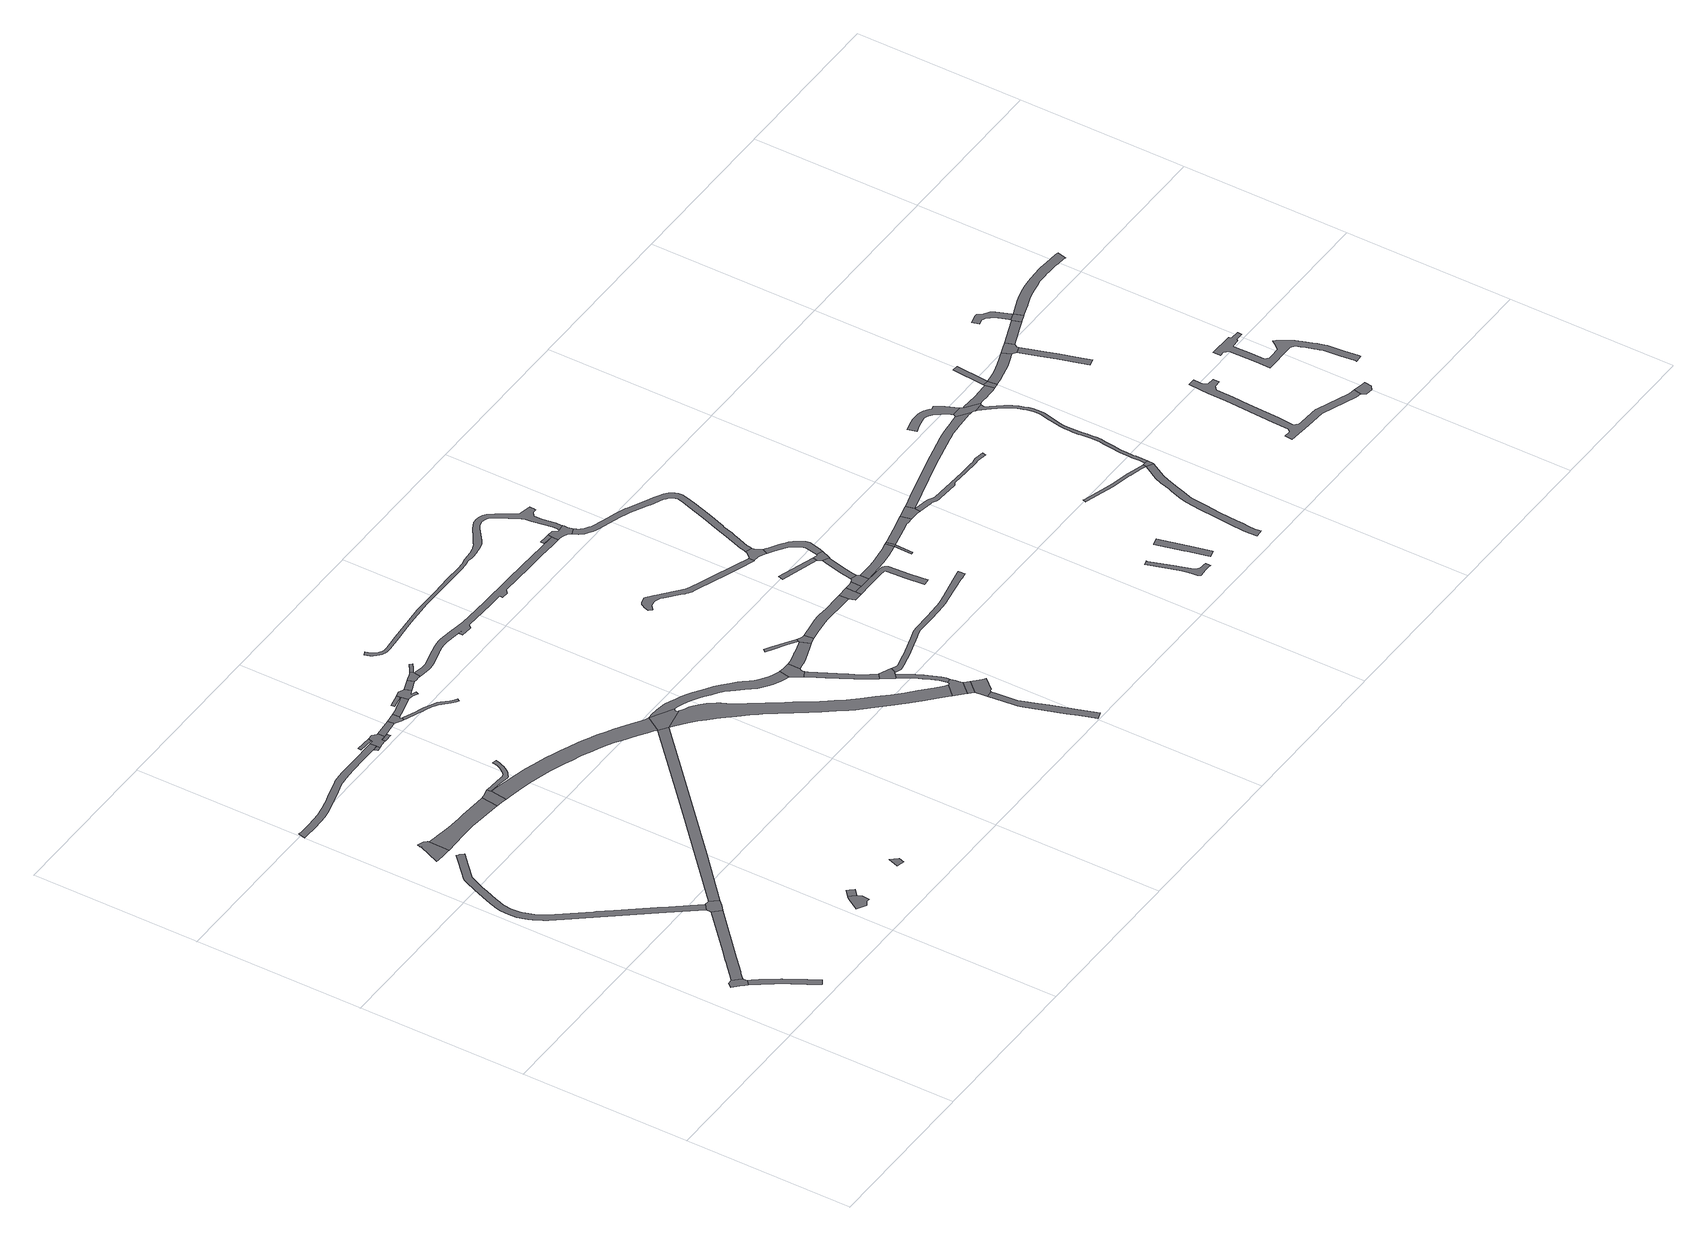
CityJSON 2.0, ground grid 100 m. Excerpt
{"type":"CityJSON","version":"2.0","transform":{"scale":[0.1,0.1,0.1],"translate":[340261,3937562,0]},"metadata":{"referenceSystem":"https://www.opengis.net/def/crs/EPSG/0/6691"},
"CityObjects":{
"road1":{"type":"Road","geometry":[{"type":"MultiSurface","lod":"1","boundaries":[[[0,1,2,3,4,5,6,7,8]]]}]},
"road2":{"type":"Road","attributes":{"RoadStructureAttribute.sectionType":"1"},"geometry":[{"type":"MultiSurface","lod":"1","boundaries":[[[9,10,11,12,13,14,15,16,17,18,19,20,21,22,23,24,25,26,27,28,29,30,31,4,3]]]}]},
"road3":{"type":"Road","attributes":{"RoadStructureAttribute.sectionType":"1"},"geometry":[{"type":"MultiSurface","lod":"1","boundaries":[[[32,33,34,35,36,37,38,39,7,6,40,41,42,43,44,45,46]]]}]},
"road4":{"type":"Road","attributes":{"RoadStructureAttribute.sectionType":"1"},"geometry":[{"type":"MultiSurface","lod":"1","boundaries":[[[47,48,49,50,51,52,53,54,55,56,57,58,59,60,61,62,63,64,65,66,67,68,69,70,71,72,73,74,75,76,77,78,79,80,81,82,83,84,85,86,87,88,89,90,91,92,93,94,95,96,97,98,99,100,101,102,103]]]}]},
"road5":{"type":"Road","geometry":[{"type":"MultiSurface","lod":"1","boundaries":[[[103,102,32,46,104,105,106]]]}]},
"road6":{"type":"Road","geometry":[{"type":"MultiSurface","lod":"1","boundaries":[[[107,108,109,110,111,112,113,114,115,116,117,118,119,120,121,122]]]}]},
"road7":{"type":"Road","geometry":[{"type":"MultiSurface","lod":"1","boundaries":[[[123,124,125,126,127,128,129,130]]]}]},
"road8":{"type":"Road","attributes":{"function":"2","RoadStructureAttribute.sectionType":"1"},"geometry":[{"type":"MultiSurface","lod":"1","boundaries":[[[114,131,132,133,134,135,136,137,138,139,140,141,142,143,144,145,146,147,148,115]]]}]},
"road9":{"type":"Road","geometry":[{"type":"MultiSurface","lod":"1","boundaries":[[[129,149,150,151,130]]]}]},
"road10":{"type":"Road","attributes":{"RoadStructureAttribute.sectionType":"1"},"geometry":[{"type":"MultiSurface","lod":"1","boundaries":[[[152,153,154,155,156,157,158,159,160,161,162,163,164,165,166,167,168,169,170,171,172,173,174,175,176,177,178,179,180,181,182,183,184,185,186,187,188,189,190,191,192,193,194]]]}]},
"road11":{"type":"Road","geometry":[{"type":"MultiSurface","lod":"1","boundaries":[[[195,196,197,198,199,200,201,202,139,138]]]}]},
"road12":{"type":"Road","geometry":[{"type":"MultiSurface","lod":"1","boundaries":[[[203,204,205,206]]]}]},
"road13":{"type":"Road","attributes":{"function":"2","RoadStructureAttribute.sectionType":"1"},"geometry":[{"type":"MultiSurface","lod":"1","boundaries":[[[207,208,209,210,106,105,211,212,213,214]]]}]},
"road14":{"type":"Road","geometry":[{"type":"MultiSurface","lod":"1","boundaries":[[[198,215,216,217,218,219,220,221,222,223,224,225,226,227,228,229,230,231,232,233,234,235,236,237,238,199]]]}]},
"road15":{"type":"Road","geometry":[{"type":"MultiSurface","lod":"1","boundaries":[[[239,240,241,242]]]}]},
"road16":{"type":"Road","geometry":[{"type":"MultiSurface","lod":"1","boundaries":[[[243,244,245,246]]]}]},
"road17":{"type":"Road","geometry":[{"type":"MultiSurface","lod":"1","boundaries":[[[193,247,239,242,248,249,250,251,252,253,254,255,256,257,258,243,246,259,260,261,194]]]}]},
"road18":{"type":"Road","geometry":[{"type":"MultiSurface","lod":"1","boundaries":[[[250,262,263,251]]]}]},
"road19":{"type":"Road","attributes":{"RoadStructureAttribute.sectionType":"1"},"geometry":[{"type":"MultiSurface","lod":"1","boundaries":[[[264,265,255,254]]]}]},
"road20":{"type":"Road","attributes":{"function":"2","RoadStructureAttribute.sectionType":"1"},"geometry":[{"type":"MultiSurface","lod":"1","boundaries":[[[266,267,268,269,270,271,272,273,274,275,276,277,278,279,280,281,282,283,284,285,286,287,288,289,197,196,290,291,292,293,294,295,296,297,298,299,300,301,302,303,304,305,306,307,308,309,310,207]]]}]},
"road21":{"type":"Road","geometry":[{"type":"MultiSurface","lod":"1","boundaries":[[[311,312,265,264,313,314,315,316,317,318,319,320,321]]]}]},
"road22":{"type":"Road","attributes":{"RoadStructureAttribute.sectionType":"1"},"geometry":[{"type":"MultiSurface","lod":"1","boundaries":[[[322,323,324,325,311,321,326,327,328,329,330,331]]]}]},
"road23":{"type":"Road","attributes":{"RoadStructureAttribute.sectionType":"1"},"geometry":[{"type":"MultiSurface","lod":"1","boundaries":[[[316,332,333,334,335,336,337,338,339,340,341,342,343,344,345,346,347,348,349,350,351,352,353,354,317]]]}]},
"road24":{"type":"Road","geometry":[{"type":"MultiSurface","lod":"1","boundaries":[[[355,356,357,358]]]}]},
"road25":{"type":"Road","geometry":[{"type":"MultiSurface","lod":"1","boundaries":[[[330,359,360,361,362,363,364,365,366,367,368,369,370,371,372,358,357,373,374,331]]]}]},
"road26":{"type":"Road","attributes":{"RoadStructureAttribute.sectionType":"1"},"geometry":[{"type":"MultiSurface","lod":"1","boundaries":[[[375,376,377,378,369,368]]]}]},
"road27":{"type":"Road","geometry":[{"type":"MultiSurface","lod":"1","boundaries":[[[379,380,381,382,383,384,378,377,385,386,387,388]]]}]},
"road28":{"type":"Road","geometry":[{"type":"MultiSurface","lod":"1","boundaries":[[[389,390,391,392,393,266,207,214,394]]]}]},
"road29":{"type":"Road","geometry":[{"type":"MultiSurface","lod":"1","boundaries":[[[380,395,396,397,398,399,400,401,381]]]}]},
"road30":{"type":"Road","attributes":{"RoadStructureAttribute.sectionType":"1"},"geometry":[{"type":"MultiSurface","lod":"1","boundaries":[[[402,403,404,405,406,407,408,409,410,411,412,413,414,415,416,417,418,419,420,421,422,423,424,425,426,427,428,429,430,431,432,433,434,435,436,437,438,439,440,441,442,443,444,445,446,447,448,449,450,451,452,453,266,393]]]}]},
"road31":{"type":"Road","attributes":{"function":"2","RoadStructureAttribute.sectionType":"1"},"geometry":[{"type":"MultiSurface","lod":"1","boundaries":[[[454,455,456,457,458,459,460,461,462,463,464,465,466,467,468,469,470,471,472,473,474,475,476,477,478,479,480,481,482,483,484,485,486,487,488,489,490,491,492,493,494,495,496,497,498,499,500,501,502,503,504,505,506,507,508,509,510,511,512,394,214]]]}]},
"road32":{"type":"Road","geometry":[{"type":"MultiSurface","lod":"1","boundaries":[[[513,514,515,516,517,518,519,520,425,424,521,522,523]]]}]},
"road33":{"type":"Road","attributes":{"RoadStructureAttribute.sectionType":"1"},"geometry":[{"type":"MultiSurface","lod":"1","boundaries":[[[524,525,526,527,528,529,530,513,523,531,532,533,534,535,536,537,538]]]}]},
"road34":{"type":"Road","geometry":[{"type":"MultiSurface","lod":"1","boundaries":[[[539,540,541,542,543,544,545,546,547,548,549,550,551,552,553,554,555,556,557,558,559,560,561,562,563,564,565,388,387,566,567,568,569,570,571,572,573,574,575,576,577,578,579,580,581,582,583,584,585,586,587,588,589,590,591,592,593,594,595,596,597,598,599]]]}]},
"road35":{"type":"Road","attributes":{"RoadStructureAttribute.sectionType":"1"},"geometry":[{"type":"MultiSurface","lod":"1","boundaries":[[[600,601,602,603,604,605,606,607,608,609,610,611,612,613,614,615,616,617,618,619]]]}]},
"road36":{"type":"Road","geometry":[{"type":"MultiSurface","lod":"1","boundaries":[[[620,621,622,623,624,625,626,481,480,627,628]]]}]},
"road37":{"type":"Road","geometry":[{"type":"MultiSurface","lod":"1","boundaries":[[[629,630,631,632,633,634,635,636,524,538]]]}]},
"road38":{"type":"Road","attributes":{"function":"2","RoadStructureAttribute.sectionType":"1"},"geometry":[{"type":"MultiSurface","lod":"1","boundaries":[[[627,637,638,639,640,628]]]}]},
"road39":{"type":"Road","attributes":{"RoadStructureAttribute.sectionType":"1"},"geometry":[{"type":"MultiSurface","lod":"1","boundaries":[[[631,641,642,643,644,645,646,647,623,622,648,649,650,651,652,653,654,632]]]}]},
"road40":{"type":"Road","attributes":{"RoadStructureAttribute.sectionType":"1"},"geometry":[{"type":"MultiSurface","lod":"1","boundaries":[[[655,656,657,658,659,660,661,662,517,516,663,664,665,666,667]]]}]},
"road41":{"type":"Road","geometry":[{"type":"MultiSurface","lod":"1","boundaries":[[[668,669,639,638,670,609,608,671,672,673,674]]]}]},
"road42":{"type":"Road","geometry":[{"type":"MultiSurface","lod":"1","boundaries":[[[675,676,677,678,679,680,681,682,683]]]}]},
"road43":{"type":"Road","attributes":{"RoadStructureAttribute.sectionType":"1"},"geometry":[{"type":"MultiSurface","lod":"1","boundaries":[[[684,685,686,687,688,689,690,691,692,693,694,695,696,697,698,699,700,701,702,703,704,705,706,707,708,709,710,711,712,713,714,715,716,717,718,719,720,721,722,723,724,725,726,727,728,729,730,731,732,733,734,735,736,737,738,739,740,741,742,743,744,745,746,747,748,749,750,751,752,753,754,755,756,757,758,759,760,761,762,763,764,765,766,767,768,769,770,771,772,773,774,775,776,777,778,779,780,781,782,783,784,785,786,787,788,789,790,791,792,793,794,795,796,797,798,799]]]}]},
"road44":{"type":"Road","geometry":[{"type":"MultiSurface","lod":"1","boundaries":[[[682,800,655,667,801,802,803,804,683]]]}]},
"road45":{"type":"Road","attributes":{"RoadStructureAttribute.sectionType":"1"},"geometry":[{"type":"MultiSurface","lod":"1","boundaries":[[[805,806,807,808,809,810,811,812,802,801,813,814,815,816,817,818]]]}]},
"road46":{"type":"Road","attributes":{"RoadStructureAttribute.sectionType":"1"},"geometry":[{"type":"MultiSurface","lod":"1","boundaries":[[[819,820,821,822,823,824,825,826,827,828,829,830,831,832,833,834,835,836,837,838,839,840,841,842,843,844,845,846,847,848,849,850,851,852,853,854,855,856,857,858,859,860,861,862,863,864]]]}]},
"road47":{"type":"Road","attributes":{"RoadStructureAttribute.sectionType":"1"},"geometry":[{"type":"MultiSurface","lod":"1","boundaries":[[[635,865,866,867,868,869,870,871,872,873,874,875,876,877,878,879,880,881,882,883,884,885,886,887,888,889,890,891,892,893,894,895,896,897,898,899,636]]]}]},
"road48":{"type":"Road","geometry":[{"type":"MultiSurface","lod":"1","boundaries":[[[900,901,902,818,817,903,904,905,906]]]}]},
"road49":{"type":"Road","geometry":[{"type":"MultiSurface","lod":"1","boundaries":[[[907,908,909,910,911]]]}]},
"road50":{"type":"Road","attributes":{"RoadStructureAttribute.sectionType":"1"},"geometry":[{"type":"MultiSurface","lod":"1","boundaries":[[[912,902,901,913,914,915]]]}]},
"road51":{"type":"Road","geometry":[{"type":"MultiSurface","lod":"1","boundaries":[[[916,917,918,919,920,921,922,923,924,925,684,799,926,927,928,929,911,910,539,599]]]}]},
"road52":{"type":"Road","attributes":{"RoadStructureAttribute.sectionType":"1"},"geometry":[{"type":"MultiSurface","lod":"1","boundaries":[[[905,930,931,932,933,934,935,936,937,938,939,940,941,942,943,944,945,946,947,906]]]}]},
"road53":{"type":"Road","geometry":[{"type":"MultiSurface","lod":"1","boundaries":[[[914,948,949,950,951,952,953,915]]]}]},
"road54":{"type":"Road","attributes":{"RoadStructureAttribute.sectionType":"1"},"geometry":[{"type":"MultiSurface","lod":"1","boundaries":[[[954,955,956,957]]]}]},
"road55":{"type":"Road","geometry":[{"type":"MultiSurface","lod":"1","boundaries":[[[958,959,960,961,962,963,964,965,966,819,864,967,968,969]]]}]},
"road56":{"type":"Road","attributes":{"RoadStructureAttribute.sectionType":"1"},"geometry":[{"type":"MultiSurface","lod":"1","boundaries":[[[951,970,971,972,973,974,975,976,977,978,979,952]]]}]},
"road57":{"type":"Road","attributes":{"RoadStructureAttribute.sectionType":"1"},"geometry":[{"type":"MultiSurface","lod":"1","boundaries":[[[921,980,981,982,983,984,985,986,987,988,989,990,991,992,993,994,995,996,997,998,999,1000,1001,1002,1003,1004,1005,1006,1007,1008,963,962,1009,1010,1011,1012,1013,1014,1015,1016,1017,1018,1019,1020,1021,1022,1023,1024,1025,1026,1027,1028,1029,1030,1031,1032,1033,1034,1035,1036,1037,1038,1039,1040,1041,1042,1043,1044,922]]]}]},
"road58":{"type":"Road","geometry":[{"type":"MultiSurface","lod":"1","boundaries":[[[956,975,974,1045,1046,1047,1048,1049,1050,1051,957]]]}]},
"road59":{"type":"Road","attributes":{"RoadStructureAttribute.sectionType":"1"},"geometry":[{"type":"MultiSurface","lod":"1","boundaries":[[[1052,1053,1054,1055,1056,1057,1058,1059,1060,1061,1062,1063,1064,1065,1066,1048,1047,1067,1068,1069,1070,1071,1072,1073,1074,1075,1076,1077,1078,1079,1080,1081,958,969]]]}]},
"road60":{"type":"Road","attributes":{"RoadStructureAttribute.sectionType":"1"},"geometry":[{"type":"MultiSurface","lod":"1","boundaries":[[[1082,1083,1084,1085,1086,1087,1088,950,949,1089,1090,1091,1092,1093,1094]]]}]},
"road61":{"type":"Road","attributes":{"RoadStructureAttribute.sectionType":"1"},"geometry":[{"type":"MultiSurface","lod":"1","boundaries":[[[1095,1096,1097,1094]]]}]},
"road62":{"type":"Road","geometry":[{"type":"MultiSurface","lod":"1","boundaries":[[[1082,1094,1097,1098,1099]]]}]},
"road63":{"type":"Road","attributes":{"RoadStructureAttribute.sectionType":"1"},"geometry":[{"type":"MultiSurface","lod":"1","boundaries":[[[1098,1100,1101,1102,1103,1104,1105,1106,1107,1108,1099]]]}]},
"road64":{"type":"Road","attributes":{"RoadStructureAttribute.sectionType":"1"},"geometry":[{"type":"MultiSurface","lod":"1","boundaries":[[[1109,1110,1111,1112,1113,1114,1115,1116,1117,1118,1119,1120,1121,1122,1123,1124,1125,1126,1127,1128,1129,1130]]]}]},
"road65":{"type":"Road","geometry":[{"type":"MultiSurface","lod":"1","boundaries":[[[1131,1105,1104,1132,1133,1134,1135,1136,1137,1138,1139]]]}]},
"road66":{"type":"Road","attributes":{"RoadStructureAttribute.sectionType":"1"},"geometry":[{"type":"MultiSurface","lod":"1","boundaries":[[[1140,1141,1142,1143,1144,1145,1146,1147,1148]]]}]},
"road67":{"type":"Road","attributes":{"RoadStructureAttribute.sectionType":"1"},"geometry":[{"type":"MultiSurface","lod":"1","boundaries":[[[1149,1150,1151,1152,1153,1154,1155,1156,1157,1158,1159,1160,1161,1162,1163,1164,1165,1166,1167,1168,1169,1170,1171,1172,1173,1174,1135,1134]]]}]},
"road68":{"type":"Road","attributes":{"RoadStructureAttribute.sectionType":"1"},"geometry":[{"type":"MultiSurface","lod":"1","boundaries":[[[1175,1176,1177,1178,1179,1180,1181,1182,1139,1138,1183,1184,1185,1186,1187,1188,1189,1190,1191,1192,1193,1194,1195]]]}]},
"road69":{"type":"Road","attributes":{"RoadStructureAttribute.sectionType":"1"},"geometry":[{"type":"MultiSurface","lod":"1","boundaries":[[[1196,1197,1198,1199,1200,1201,1202,1203,1204,1205,1206,1207,1208,1209,1210,1211,1212,1213,1214,1215,1216,1217,1218,1219,1220,1221,1222,1223,1224,1225,1226]]]}]},
"road70":{"type":"Road","attributes":{"RoadStructureAttribute.sectionType":"1"},"geometry":[{"type":"MultiSurface","lod":"1","boundaries":[[[1227,1228,1229,1230,1231,1232,1233,1234,1235,1236,1237,1238,1239,1240,1241,1226]]]}]},
"road71":{"type":"Road","geometry":[{"type":"MultiSurface","lod":"1","boundaries":[[[1242,1243,1244,1245,1246,1247,1248,1227,1226,1225]]]}]},
"road72":{"type":"Road","attributes":{"RoadStructureAttribute.sectionType":"1"},"geometry":[{"type":"MultiSurface","lod":"1","boundaries":[[[1249,1250,1251,1252,1253,1254,1255,1256,1257,1258,1259,1260,1261,1262,1263,1264,1265,1266,1267,1268,1269,1270,1271,1272,1273,1274,1275,1276]]]}]},
"road73":{"type":"Road","attributes":{"RoadStructureAttribute.sectionType":"1"},"geometry":[{"type":"MultiSurface","lod":"1","boundaries":[[[1277,1278,1279,1280,1281,1282,1283,1284,1285,1286,1287,1288,1289,1290,1291,1292,1293,1294,1295,1296,1297,1298,1299,1300,1301,1302,1303,1304,1305,1306,1307,1308,1309,1310,1311,1312,1313,1314,1315,1316,1317,1318,1319,1320,1321,1322,1323,1324,1325,1326,1327,1328,1329,1330,1331,1332,1333,1334,1335,1336,1337,1338,1339,1340,1341,1342,1343,1344,1345,1346,1347,1348,1349,1350,1351,1246,1245]]]}]},
"road74":{"type":"Road","geometry":[{"type":"MultiSurface","lod":"1","boundaries":[[[1352,1316,1315,1353,1354,1355,1356,1276,1275,1357,1358,1175,1195]]]}]},
"road75":{"type":"Road","attributes":{"RoadStructureAttribute.sectionType":"1"},"geometry":[{"type":"MultiSurface","lod":"1","boundaries":[[[1354,1359,1360,1361,1362,1363,1364,1365,1366,1367,1368,1369,1370,1371,1372,1355]]]}]},
"road76":{"type":"Road","geometry":[{"type":"MultiSurface","lod":"1","boundaries":[[[1373,1365,1364,1374,1375]]]}]},
"road77":{"type":"Road","attributes":{"RoadStructureAttribute.sectionType":"1"},"geometry":[{"type":"MultiSurface","lod":"1","boundaries":[[[1376,1377,1378,1373,1375]]]}]},
"road78":{"type":"Road","attributes":{"RoadStructureAttribute.sectionType":"1"},"geometry":[{"type":"MultiSurface","lod":"1","boundaries":[[[1374,1379,1380,1381,1382,1383,1384,1385,1386,1387,1388,1389,1390,1391,1392,1393,1375]]]}]},
"road79":{"type":"Road","geometry":[{"type":"MultiSurface","lod":"1","boundaries":[[[1394,1387,1386,1395,1396,1397,1398,1399]]]}]},
"road80":{"type":"Road","attributes":{"RoadStructureAttribute.sectionType":"1"},"geometry":[{"type":"MultiSurface","lod":"1","boundaries":[[[1395,1400,1401,1402,1403,1404,1405,1406,1407,1408,1396]]]}]},
"road81":{"type":"Road","attributes":{"RoadStructureAttribute.sectionType":"1"},"geometry":[{"type":"MultiSurface","lod":"1","boundaries":[[[1409,1410,1411,1412,1413,1414,1415,1416,1417,1418,1419,1420,1421,1422,1423,1424,1425,1426,1427,1428,1429,1430,1431,1432,1433,1434,1435,1436,1437,1438,1439,1440]]]}]},
"road82":{"type":"Road","attributes":{"RoadStructureAttribute.sectionType":"1"},"geometry":[{"type":"MultiSurface","lod":"1","boundaries":[[[1398,1441,1442,1443,1444,1445,1399]]]}]},
"road83":{"type":"Road","geometry":[{"type":"MultiSurface","lod":"1","boundaries":[[[1446,1447,1448,1409,1440,1449,1450]]]}]},
"road84":{"type":"Road","attributes":{"RoadStructureAttribute.sectionType":"1"},"geometry":[{"type":"MultiSurface","lod":"1","boundaries":[[[1451,1452,1453,1454,1455,1456,1457,1458,1459,1460,1461,1462,1463,1464,1465,1466,1467,1468,1469]]]}]},
"road85":{"type":"Road","geometry":[{"type":"MultiSurface","lod":"1","boundaries":[[[1468,1470,1444,1443,1471,1472,1473,1474,1469]]]}]},
"road86":{"type":"Road","geometry":[{"type":"MultiSurface","lod":"1","boundaries":[[[1475,1476,1477,1478,1479,1480,1481,1482,1483,1484,1485,1486,1487,1488,1489,1490,1491,1492,1493,1494,1495,1496,1497,1498,1499,1500,1501,1502,1503,1504,1505,1506,1507,1508,1509,1510,1511,1512,1513,1514,1515,1516,1517,1518,1519,1520,1521,1522,1523,1524,1525]]]}]},
"road87":{"type":"Road","attributes":{"RoadStructureAttribute.sectionType":"1"},"geometry":[{"type":"MultiSurface","lod":"1","boundaries":[[[1526,1527,1528,1529,1530,1531,1532,1533,1534,1535,1536,1537,1538,1539,1540,1541,1474,1473,1542,1543,1544,1545,1546,1547,1548,1549,1550,1551,1552,1553,1554,1555,1556,1557,1558,1559,1560]]]}]}
},
"vertices":[
[165,465,0],[199,432,0],[218,413,0],[230,399,0],[259,422,0],[258,442,0],[257,450,0],[216,494,0],[188,492,0],
[245,381,0],[271,346,0],[295,313,0],[297,310,0],[311,289,0],[335,255,0],[358,215,0],[399,143,0],[406,132,0],[420,107,0],[438,77,0],[470,97,0],[452,126,0],[444,139,0],[431,162,0],[394,227,0],[366,275,0],[363,280,0],[301,368,0],[298,373,0],[295,376,0],[289,384,0],[274,404,0],
[627,873,0],[626,873,0],[394,659,0],[336,605,0],[323,592,0],[300,571,0],[298,569,0],[251,526,0],[270,462,0],[291,481,0],[297,486,0],[299,489,0],[377,561,0],[387,570,0],[667,829,0],
[520,1112,0],[507,1128,0],[367,1306,0],[310,1379,0],[307,1382,0],[303,1387,0],[228,1483,0],[154,1577,0],[142,1597,0],[120,1640,0],[104,1684,0],[102,1689,0],[96,1713,0],[94,1730,0],[93,1766,0],[96,1801,0],[99,1817,0],[115,1864,0],[119,1876,0],[145,1943,0],[163,1987,0],[188,2048,0],[191,2053,0],[199,2069,0],[206,2077,0],[317,2184,0],[319,2186,0],[338,2204,0],[320,2223,0],[317,2225,0],[306,2236,0],[187,2121,0],[173,2107,0],[162,2094,0],[148,2067,0],[121,2004,0],[84,1909,0],[73,1880,0],[56,1829,0],[51,1807,0],[48,1767,0],[49,1726,0],[52,1704,0],[59,1676,0],[70,1645,0],[79,1623,0],[103,1574,0],[118,1551,0],[193,1455,0],[306,1310,0],[309,1308,0],[329,1282,0],[332,1278,0],[472,1100,0],[496,1069,0],[626,904,0],[661,932,0],
[697,856,0],[729,886,0],[688,930,0],
[268,2425,0],[268,2420,0],[264,2419,0],[212,2295,0],[228,2292,0],[268,2289,0],[318,2288,0],[320,2288,0],[324,2410,0],[322,2414,0],[320,2418,0],[312,2430,0],[307,2435,0],[294,2440,0],[269,2447,0],[263,2429,0],
[1094,328,0],[1048,252,0],[1098,221,0],[1125,237,0],[1148,235,0],[1152,281,0],[1140,308,0],[1109,342,0],
[385,2287,0],[460,2289,0],[461,2289,0],[475,2289,0],[551,2287,0],[644,2280,0],[715,2272,0],[754,2267,0],[766,2367,0],[727,2370,0],[662,2374,0],[602,2378,0],[572,2380,0],[529,2383,0],[476,2388,0],[443,2393,0],[385,2400,0],[379,2401,0],
[1177,339,0],[1158,361,0],[1145,376,0],
[799,3090,0],[688,3089,0],[602,3089,0],[555,3089,0],[521,3087,0],[478,3083,0],[467,3081,0],[348,3048,0],[329,3043,0],[327,3042,0],[312,3038,0],[294,3034,0],[282,3031,0],[278,3030,0],[244,3022,0],[197,3015,0],[156,3012,0],[103,3011,0],[94,3011,0],[33,3013,0],[16,3016,0],[7,2973,0],[29,2973,0],[103,2971,0],[158,2973,0],[201,2975,0],[253,2983,0],[291,2992,0],[322,3000,0],[327,3001,0],[329,3001,0],[337,3004,0],[359,3010,0],[376,3014,0],[475,3042,0],[483,3043,0],[525,3047,0],[557,3049,0],[604,3050,0],[691,3051,0],[803,3052,0],[827,3054,0],[826,3091,0],
[791,2261,0],[823,2256,0],[840,2353,0],[838,2356,0],[835,2380,0],[825,2379,0],[799,2372,0],[781,2368,0],
[1509,281,0],[1476,320,0],[1452,257,0],[1498,244,0],
[1714,1888,0],[1398,1591,0],[1211,1416,0],[966,1186,0],[1007,1143,0],[1257,1378,0],[1468,1575,0],[1764,1853,0],
[840,2356,0],[915,2350,0],[975,2342,0],[978,2342,0],[983,2344,0],[1002,2357,0],[1012,2366,0],[1022,2376,0],[1041,2407,0],[1050,2427,0],[1056,2443,0],[1061,2466,0],[1037,2471,0],[1032,2450,0],[1027,2436,0],[1019,2419,0],[1002,2391,0],[995,2384,0],[987,2376,0],[978,2373,0],[968,2370,0],[960,2371,0],[917,2375,0],[842,2381,0],
[827,3051,0],[797,3048,0],[803,3026,0],[830,3031,0],
[854,3117,0],[762,3124,0],[761,3104,0],[849,3097,0],
[828,3054,0],[850,3034,0],[887,3035,0],[888,3035,0],[888,3055,0],[885,3057,0],[887,3057,0],[918,3060,0],[914,3099,0],[910,3100,0],[889,3117,0],[887,3118,0],[852,3096,0],[851,3093,0],[851,3091,0],
[939,3036,0],[939,3056,0],
[1032,3071,0],[1028,3111,0],
[1773,1982,0],[1755,1987,0],[1737,1996,0],[1706,2018,0],[1659,2049,0],[1602,2084,0],[1560,2108,0],[1519,2130,0],[1485,2148,0],[1483,2149,0],[1444,2168,0],[1410,2185,0],[1361,2206,0],[1309,2226,0],[1264,2243,0],[1221,2260,0],[1192,2271,0],[1140,2286,0],[1126,2290,0],[1067,2307,0],[1025,2317,0],[984,2326,0],[939,2335,0],[868,2349,0],[854,2251,0],[920,2239,0],[964,2230,0],[1002,2222,0],[1042,2212,0],[1097,2196,0],[1139,2183,0],[1190,2167,0],[1232,2152,0],[1273,2135,0],[1324,2115,0],[1369,2095,0],[1389,2085,0],[1401,2080,0],[1441,2061,0],[1474,2043,0],[1512,2023,0],[1539,2006,0],[1625,1952,0],[1669,1920,0],[1697,1901,0],
[1087,3117,0],[1069,3115,0],[1035,3071,0],[1040,3068,0],[1070,3051,0],[1083,3045,0],[1091,3061,0],[1084,3066,0],[1085,3071,0],[1087,3074,0],[1092,3077,0],
[1188,3141,0],[1151,3131,0],[1119,3122,0],[1097,3118,0],[1103,3079,0],[1128,3083,0],[1161,3092,0],[1199,3103,0],[1235,3113,0],[1229,3154,0],
[1095,3039,0],[1164,3011,0],[1192,3000,0],[1215,2991,0],[1246,2978,0],[1265,2969,0],[1280,2959,0],[1293,2947,0],[1329,2910,0],[1349,2893,0],[1365,2883,0],[1374,2898,0],[1359,2908,0],[1351,2915,0],[1341,2923,0],[1306,2959,0],[1292,2973,0],[1274,2984,0],[1254,2994,0],[1222,3008,0],[1199,3017,0],[1170,3028,0],[1102,3056,0],
[1144,3162,0],[1148,3143,0],[1227,3158,0],[1226,3179,0],
[1242,3113,0],[1262,3110,0],[1270,3109,0],[1299,3095,0],[1309,3111,0],[1283,3119,0],[1275,3123,0],[1275,3126,0],[1279,3127,0],[1306,3138,0],[1291,3174,0],[1286,3173,0],[1259,3188,0],[1254,3188,0],[1230,3158,0],[1231,3156,0],
[1315,3142,0],[1357,3157,0],[1374,3161,0],[1360,3199,0],
[1428,3205,0],[1430,3208,0],[1421,3223,0],[1416,3220,0],[1399,3212,0],[1372,3204,0],[1391,3162,0],[1406,3162,0],[1425,3160,0],[1429,3201,0],
[1895,1886,0],[1893,1892,0],[1895,1897,0],[1899,1901,0],[1904,1905,0],[1902,1878,0],
[1439,3213,0],[1457,3224,0],[1487,3246,0],[1476,3261,0],[1464,3252,0],[1447,3239,0],[1430,3229,0],
[1910,1905,0],[1925,1903,0],[1957,1890,0],[1983,1879,0],[2009,1866,0],[2039,1848,0],[2071,1828,0],[2102,1806,0],[2131,1785,0],[2160,1762,0],[2182,1738,0],[2201,1717,0],[2216,1698,0],[2231,1682,0],[2253,1654,0],[2275,1630,0],[2301,1609,0],[2318,1596,0],[2345,1580,0],[2351,1576,0],[2387,1558,0],[2424,1546,0],[2437,1542,0],[2451,1607,0],[2441,1609,0],[2415,1618,0],[2411,1619,0],[2382,1633,0],[2354,1650,0],[2349,1654,0],[2340,1661,0],[2320,1677,0],[2307,1691,0],[2304,1696,0],[2303,1696,0],[2280,1725,0],[2262,1744,0],[2243,1763,0],[2220,1783,0],[2196,1804,0],[2166,1829,0],[2135,1852,0],[2102,1874,0],[2068,1896,0],[2036,1915,0],[2007,1930,0],[1978,1942,0],[1944,1956,0],[1911,1969,0],[1880,1976,0],[1851,1980,0],[1810,1981,0],
[1791,1832,0],[1818,1811,0],[1857,1778,0],[1886,1752,0],[1921,1718,0],[1956,1683,0],[1989,1645,0],[2027,1603,0],[2071,1551,0],[2101,1515,0],[2129,1482,0],[2161,1435,0],[2177,1411,0],[2209,1366,0],[2253,1302,0],[2292,1248,0],[2337,1188,0],[2378,1136,0],[2401,1108,0],[2426,1079,0],[2482,1018,0],[2540,956,0],[2594,903,0],[2644,855,0],[2710,793,0],[2757,747,0],[2761,743,0],[2824,809,0],[2809,818,0],[2768,855,0],[2703,916,0],[2653,964,0],[2601,1016,0],[2545,1076,0],[2490,1135,0],[2443,1190,0],[2413,1228,0],[2404,1240,0],[2385,1266,0],[2360,1299,0],[2323,1351,0],[2301,1383,0],[2279,1415,0],[2231,1483,0],[2198,1531,0],[2168,1573,0],[2144,1608,0],[2124,1637,0],[2100,1671,0],[2085,1704,0],[2073,1729,0],[2061,1747,0],[2047,1766,0],[2030,1787,0],[2007,1809,0],[1977,1838,0],[1969,1844,0],[1957,1850,0],[1934,1859,0],
[2518,1498,0],[2517,1510,0],[2520,1521,0],[2525,1528,0],[2525,1600,0],[2505,1600,0],[2485,1601,0],[2467,1603,0],[2441,1540,0],[2445,1535,0],[2481,1476,0],
[2708,1160,0],[2654,1234,0],[2635,1266,0],[2622,1294,0],[2618,1301,0],[2548,1436,0],[2525,1480,0],[2489,1463,0],[2513,1417,0],[2536,1376,0],[2570,1314,0],[2590,1278,0],[2607,1247,0],[2628,1212,0],[2676,1139,0],
[2735,3181,0],[2728,3181,0],[2464,3188,0],[2325,3192,0],[2253,3194,0],[2236,3194,0],[2190,3195,0],[2115,3197,0],[2032,3201,0],[1912,3206,0],[1865,3211,0],[1807,3220,0],[1736,3230,0],[1713,3231,0],[1694,3229,0],[1669,3226,0],[1630,3217,0],[1626,3216,0],[1602,3210,0],[1574,3202,0],[1544,3195,0],[1523,3190,0],[1510,3190,0],[1503,3190,0],[1490,3191,0],[1441,3198,0],[1432,3200,0],[1435,3159,0],[1501,3150,0],[1512,3150,0],[1527,3151,0],[1552,3156,0],[1585,3164,0],[1612,3172,0],[1639,3178,0],[1646,3180,0],[1676,3186,0],[1698,3189,0],[1714,3191,0],[1733,3190,0],[1801,3180,0],[1854,3174,0],[1857,3172,0],[1857,3171,0],[1823,3174,0],[1822,3152,0],[1853,3150,0],[1887,3145,0],[1891,3146,0],[1907,3164,0],[1914,3166,0],[2031,3161,0],[2114,3157,0],[2190,3156,0],[2190,3137,0],[2230,3135,0],[2251,3154,0],[2463,3148,0],[2586,3145,0],[2680,3142,0],[2734,3141,0],
[3015,138,0],[2966,280,0],[2939,355,0],[2922,404,0],[2911,440,0],[2907,458,0],[2902,528,0],[2899,572,0],[2898,591,0],[2856,587,0],[2860,539,0],[2865,486,0],[2871,440,0],[2875,416,0],[2882,388,0],[2897,340,0],[2956,167,0],[2978,103,0],[3011,8,0],[3055,23,0],
[2880,762,0],[2873,797,0],[2869,825,0],[2840,821,0],[2839,812,0],[2835,807,0],[2831,806,0],[2818,689,0],[2882,756,0],
[2682,1131,0],[2717,1081,0],[2725,1069,0],[2753,1087,0],[2754,1093,0],[2757,1096,0],[2764,1096,0],[2779,1130,0],
[2822,684,0],[2848,662,0],[2910,728,0],[2899,738,0],
[2758,1020,0],[2779,986,0],[2797,947,0],[2816,907,0],[2824,887,0],[2832,866,0],[2836,843,0],[2866,848,0],[2861,874,0],[2852,897,0],[2843,919,0],[2824,959,0],[2805,1000,0],[2783,1036,0],
[2705,1646,0],[2692,1641,0],[2627,1623,0],[2616,1620,0],[2585,1611,0],[2565,1606,0],[2549,1603,0],[2526,1600,0],[2537,1531,0],[2578,1537,0],[2607,1545,0],[2694,1574,0],[2728,1586,0],
[2973,669,0],[2959,682,0],[2851,631,0],[2901,599,0],[2905,603,0],[2908,602,0],[2912,600,0],
[2659,1707,0],[2594,1747,0],[2577,1757,0],[2555,1770,0],[2545,1753,0],[2584,1730,0],[2648,1690,0],[2706,1653,0],[2716,1670,0],
[2843,3185,0],[2842,3196,0],[2840,3224,0],[2832,3277,0],[2827,3305,0],[2830,3351,0],[2852,3367,0],[2875,3368,0],[2876,3378,0],[2878,3407,0],[2801,3422,0],[2797,3429,0],[2787,3447,0],[2773,3468,0],[2738,3528,0],[2710,3565,0],[2691,3577,0],[2668,3586,0],[2645,3588,0],[2621,3586,0],[2596,3576,0],[2576,3565,0],[2517,3525,0],[2480,3500,0],[2466,3491,0],[2453,3484,0],[2444,3481,0],[2434,3477,0],[2425,3475,0],[2415,3473,0],[2401,3471,0],[2363,3469,0],[2352,3468,0],[2343,3467,0],[2306,3460,0],[2301,3459,0],[2263,3457,0],[2160,3458,0],[2041,3458,0],[1930,3459,0],[1885,3458,0],[1867,3458,0],[1721,3447,0],[1622,3438,0],[1526,3429,0],[1510,3429,0],[1501,3430,0],[1495,3431,0],[1488,3434,0],[1479,3439,0],[1470,3445,0],[1461,3455,0],[1452,3467,0],[1446,3478,0],[1436,3508,0],[1414,3498,0],[1425,3468,0],[1434,3453,0],[1446,3440,0],[1457,3429,0],[1469,3422,0],[1480,3416,0],[1489,3412,0],[1498,3410,0],[1510,3409,0],[1521,3409,0],[1527,3409,0],[1624,3418,0],[1723,3427,0],[1766,3430,0],[1868,3438,0],[1930,3439,0],[2041,3438,0],[2160,3438,0],[2263,3437,0],[2303,3439,0],[2328,3443,0],[2339,3445,0],[2345,3445,0],[2348,3445,0],[2351,3445,0],[2355,3445,0],[2358,3444,0],[2362,3442,0],[2368,3441,0],[2372,3440,0],[2382,3440,0],[2392,3440,0],[2405,3441,0],[2416,3442,0],[2435,3445,0],[2458,3449,0],[2482,3454,0],[2491,3457,0],[2498,3461,0],[2505,3465,0],[2516,3473,0],[2595,3535,0],[2611,3544,0],[2630,3551,0],[2645,3553,0],[2660,3552,0],[2674,3546,0],[2685,3539,0],[2709,3508,0],[2743,3450,0],[2757,3429,0],[2769,3407,0],[2776,3390,0],[2781,3371,0],[2784,3352,0],[2786,3335,0],[2797,3272,0],[2806,3220,0],[2807,3197,0],[2805,3181,0],
[2708,1649,0],[2770,1597,0],[2762,1653,0],[2750,1654,0],[2738,1658,0],
[3084,1671,0],[3025,1671,0],[3005,1670,0],[2980,1672,0],[2949,1675,0],[2930,1675,0],[2900,1673,0],[2847,1666,0],[2834,1607,0],[2909,1615,0],[2936,1618,0],[3092,1615,0],[3133,1614,0],[3133,1672,0],
[3136,2226,0],[3131,2227,0],[3067,2251,0],[2886,2318,0],[2824,2341,0],[2799,2351,0],[2781,2358,0],[2766,2364,0],[2753,2371,0],[2740,2380,0],[2723,2396,0],[2654,2455,0],[2633,2471,0],[2621,2481,0],[2613,2488,0],[2594,2505,0],[2585,2511,0],[2576,2513,0],[2556,2512,0],[2537,2506,0],[2527,2498,0],[2519,2486,0],[2513,2474,0],[2502,2444,0],[2511,2436,0],[2520,2427,0],[2547,2449,0],[2559,2453,0],[2571,2454,0],[2586,2453,0],[2600,2450,0],[2616,2442,0],[2630,2429,0],[2700,2370,0],[2717,2353,0],[2724,2349,0],[2734,2341,0],[2751,2332,0],[2768,2325,0],[2791,2317,0],[2874,2285,0],[2968,2250,0],[3055,2218,0],[3125,2192,0],[3133,2192,0],[3135,2192,0],
[2801,1083,0],[2813,1083,0],[2833,1087,0],[2934,1112,0],[2946,1115,0],[3064,1150,0],[3096,1160,0],[3118,1164,0],[3122,1164,0],[3234,1166,0],[3342,1168,0],[3368,1170,0],[3415,1178,0],[3585,1206,0],[3589,1206,0],[3622,1211,0],[3628,1211,0],[3625,1253,0],[3610,1250,0],[3547,1238,0],[3419,1212,0],[3369,1202,0],[3340,1198,0],[3336,1198,0],[3326,1198,0],[3234,1196,0],[3119,1194,0],[3089,1189,0],[3059,1180,0],[3037,1173,0],[2938,1144,0],[2898,1134,0],[2827,1116,0],[2819,1115,0],[2808,1117,0],
[3200,1615,0],[3202,1616,0],[3201,1672,0],[3149,1579,0],[3186,1579,0],[3201,1579,0],[3201,1613,0],
[2717,3207,0],[2671,3209,0],[2669,3187,0],[2736,3183,0],[2740,3206,0],
[3237,1672,0],[3234,1615,0],[3255,1614,0],[3256,1675,0],
[2744,3141,0],[2763,3138,0],[2776,3134,0],[2790,3128,0],[2802,3119,0],[2813,3108,0],[2851,3123,0],[2848,3130,0],[2844,3154,0],[2844,3174,0],[2803,3177,0],[2799,3175,0],[2796,3176,0],[2773,3202,0],
[3279,1579,0],[3298,1579,0],[3399,1578,0],[3411,1577,0],[3420,1575,0],[3426,1571,0],[3428,1565,0],[3434,1452,0],[3445,1344,0],[3485,1348,0],[3474,1456,0],[3464,1580,0],[3461,1590,0],[3455,1597,0],[3447,1603,0],[3428,1607,0],[3400,1608,0],[3298,1609,0],
[3311,1613,0],[3327,1613,0],[3328,1664,0],[3315,1680,0],[3275,1690,0],[3274,1685,0],
[3093,2016,0],[3084,1987,0],[3308,1918,0],[3317,1946,0],
[3235,2205,0],[3224,2219,0],[3217,2231,0],[3212,2245,0],[3211,2256,0],[3171,2267,0],[3169,2259,0],[3164,2253,0],[3141,2229,0],[3166,2192,0],[3177,2189,0],[3217,2169,0],
[3321,1706,0],[3329,1751,0],[3353,1857,0],[3359,1871,0],[3360,1874,0],[3326,1894,0],[3323,1888,0],[3315,1869,0],[3290,1760,0],[3282,1713,0],
[2821,3090,0],[2828,3075,0],[2838,3062,0],[2849,3051,0],[2869,3035,0],[2887,3024,0],[2901,3017,0],[2918,3010,0],[3061,2964,0],[3089,2954,0],[3106,2947,0],[3119,2942,0],[3140,2930,0],[3210,2895,0],[3228,2887,0],[3298,2852,0],[3313,2843,0],[3327,2831,0],[3332,2821,0],[3336,2815,0],[3341,2804,0],[3342,2790,0],[3335,2755,0],[3322,2715,0],[3284,2601,0],[3245,2490,0],[3222,2420,0],[3180,2303,0],[3175,2281,0],[3214,2272,0],[3219,2291,0],[3239,2347,0],[3255,2392,0],[3260,2407,0],[3281,2471,0],[3283,2477,0],[3322,2588,0],[3360,2703,0],[3373,2745,0],[3382,2788,0],[3380,2813,0],[3373,2831,0],[3372,2833,0],[3358,2857,0],[3337,2876,0],[3317,2887,0],[3294,2899,0],[3272,2909,0],[3246,2923,0],[3158,2966,0],[3151,2970,0],[3135,2979,0],[3120,2984,0],[3103,2991,0],[3074,3002,0],[3037,3014,0],[3033,3015,0],[2931,3048,0],[2918,3053,0],[2907,3059,0],[2892,3068,0],[2876,3081,0],[2868,3089,0],[2862,3096,0],[2857,3107,0],
[3369,1890,0],[3383,1924,0],[3386,1932,0],[3348,1945,0],[3345,1941,0],[3340,1940,0],[3326,1943,0],
[3220,2167,0],[3243,2154,0],[3272,2134,0],[3292,2120,0],[3308,2109,0],[3317,2102,0],[3326,2092,0],[3338,2078,0],[3353,2055,0],[3360,2041,0],[3362,2036,0],[3362,2032,0],[3363,2026,0],[3362,2016,0],[3354,1963,0],[3392,1951,0],[3409,2012,0],[3410,2027,0],[3409,2037,0],[3407,2049,0],[3401,2060,0],[3391,2076,0],[3372,2103,0],[3355,2122,0],[3343,2131,0],[3333,2140,0],[3315,2152,0],[3293,2166,0],[3261,2183,0],[3250,2192,0],
[3610,1689,0],[3572,1681,0],[3566,1680,0],[3527,1675,0],[3474,1668,0],[3421,1664,0],[3370,1663,0],[3371,1613,0],[3423,1614,0],[3479,1618,0],[3534,1625,0],[3581,1632,0],[3620,1640,0],
[3616,1533,0],[3627,1533,0],[3633,1639,0],
[3633,1644,0],[3624,1692,0],
[3647,1647,0],[3780,1676,0],[3805,1680,0],[3815,1680,0],[3853,1681,0],[3839,1742,0],[3769,1725,0],[3725,1715,0],[3637,1695,0],
[4364,201,0],[4348,203,0],[4332,204,0],[4318,208,0],[4309,212,0],[4301,218,0],[4292,231,0],[4272,292,0],[4263,320,0],[4217,467,0],[4215,473,0],[4213,472,0],[4187,463,0],[4243,285,0],[4248,261,0],[4255,219,0],[4260,186,0],[4264,175,0],[4269,171,0],[4313,174,0],[4346,173,0],[4361,171,0],
[3911,1760,0],[3881,1680,0],[3905,1679,0],[3927,1676,0],[3931,1710,0],[3931,1711,0],[3931,1712,0],[3934,1714,0],[3921,1762,0],
[4465,229,0],[4433,361,0],[4392,523,0],[4349,512,0],[4389,350,0],[4394,332,0],[4423,223,0],[4425,210,0],[4467,221,0],
[3933,1675,0],[4012,1662,0],[4021,1661,0],[4045,1649,0],[4063,1644,0],[4077,1644,0],[4201,1636,0],[4208,1640,0],[4214,1645,0],[4221,1647,0],[4325,1642,0],[4406,1638,0],[4433,1640,0],[4493,1632,0],[4499,1653,0],[4484,1655,0],[4439,1662,0],[4426,1661,0],[4406,1657,0],[4394,1657,0],[4305,1660,0],[4068,1674,0],[4057,1677,0],[4033,1690,0],[4020,1695,0],[3940,1708,0],
[4665,1928,0],[4619,1923,0],[4583,1919,0],[4543,1915,0],[4504,1908,0],[4484,1904,0],[4274,1855,0],[4045,1796,0],[4052,1746,0],[4286,1806,0],[4499,1856,0],[4513,1859,0],[4550,1865,0],[4588,1869,0],[4623,1873,0],[4632,1873,0],[4654,1874,0],[4695,1876,0],[4718,1876,0],[4733,1876,0],[4745,1875,0],
[4805,786,0],[4787,744,0],[4767,681,0],[4760,663,0],[4739,600,0],[4731,575,0],[4725,547,0],[4720,510,0],[4713,453,0],[4704,366,0],[4696,256,0],[4689,175,0],[4689,135,0],[4689,134,0],[4694,94,0],[4739,99,0],[4734,137,0],[4734,173,0],[4737,209,0],[4741,253,0],[4749,362,0],[4757,448,0],[4769,540,0],[4774,563,0],[4782,586,0],[4787,604,0],[4809,666,0],[4829,728,0],[4846,766,0],[4896,857,0],[4857,879,0],
[4862,899,0],[4844,904,0],[4760,927,0],[4645,952,0],[4628,956,0],[4466,1007,0],[4456,1011,0],[4449,992,0],[4459,988,0],[4625,936,0],[4643,932,0],[4752,909,0],[4755,908,0],[4827,888,0],[4839,885,0],
[4897,860,0],[4897,863,0],[4898,868,0],[4899,896,0],[4879,900,0],[4877,896,0],[4874,896,0],
[4729,1972,0],[4719,1994,0],[4708,2019,0],[4694,2042,0],[4677,2070,0],[4659,2064,0],[4646,2073,0],[4620,2090,0],[4602,2098,0],[4584,2102,0],[4558,2105,0],[4534,2104,0],[4500,2098,0],[4448,2085,0],[4464,2034,0],[4489,2041,0],[4515,2048,0],[4562,2058,0],[4575,2059,0],[4588,2055,0],[4601,2049,0],[4618,2035,0],[4646,2002,0],[4658,1985,0],[4668,1969,0],[4675,1956,0],[4677,1947,0],[4740,1945,0],
[4899,901,0],[4900,932,0],[4899,969,0],[4898,977,0],[4898,995,0],[4899,1024,0],[4902,1061,0],[4907,1109,0],[4912,1154,0],[4916,1179,0],[4918,1188,0],[4919,1216,0],[4918,1246,0],[4916,1276,0],[4912,1306,0],[4911,1314,0],[4909,1346,0],[4909,1360,0],[4909,1371,0],[4909,1393,0],[4912,1423,0],[4918,1457,0],[4931,1516,0],[4939,1554,0],[4941,1577,0],[4941,1601,0],[4938,1624,0],[4934,1647,0],[4926,1671,0],[4916,1697,0],[4903,1727,0],[4883,1763,0],[4858,1793,0],[4835,1818,0],[4833,1820,0],[4822,1832,0],[4818,1836,0],[4818,1843,0],[4821,1865,0],[4766,1864,0],[4780,1852,0],[4788,1843,0],[4803,1823,0],[4818,1807,0],[4820,1804,0],[4842,1780,0],[4866,1751,0],[4885,1719,0],[4897,1689,0],[4907,1664,0],[4915,1643,0],[4918,1621,0],[4921,1600,0],[4921,1578,0],[4919,1557,0],[4911,1520,0],[4899,1461,0],[4892,1426,0],[4889,1394,0],[4889,1371,0],[4889,1345,0],[4891,1312,0],[4892,1306,0],[4896,1274,0],[4898,1245,0],[4899,1216,0],[4898,1190,0],[4892,1156,0],[4887,1112,0],[4882,1063,0],[4879,1026,0],[4878,995,0],[4878,976,0],[4880,932,0],[4879,902,0],
[4753,1873,0],[4826,1871,0],[4831,1874,0],[4752,1933,0],[4747,1935,0],[4676,1938,0],[4670,1930,0],
[4842,1875,0],[4857,1875,0],[4892,1875,0],[4908,1875,0],[4949,1876,0],[4972,1879,0],[4964,1934,0],[4956,1933,0],[4954,1932,0],[4944,1931,0],[4939,1931,0],[4907,1930,0],[4858,1930,0],[4762,1933,0],
[4964,1942,0],[5006,1884,0],[4999,1938,0],
[5003,1978,0],[5017,2136,0],[4982,2139,0],
[5014,1885,0],[5049,1891,0],[5089,1899,0],[5112,1904,0],[5128,1908,0],[5157,1916,0],[5202,1931,0],[5254,1951,0],[5228,2000,0],[5184,1983,0],[5141,1969,0],[5113,1961,0],[5077,1952,0],[5039,1945,0],[5006,1939,0],
[5278,2018,0],[5275,1934,0],[5316,1948,0],[5313,1955,0],[5326,1979,0],[5308,2029,0],
[5316,1812,0],[5342,1729,0],[5376,1619,0],[5393,1558,0],[5435,1570,0],[5417,1631,0],[5383,1743,0],[5357,1825,0],[5338,1884,0],
[5952,294,0],[5916,299,0],[5722,376,0],[5714,379,0],[5640,385,0],[5591,388,0],[5569,390,0],[5549,412,0],[5555,510,0],[5565,696,0],[5569,798,0],[5572,900,0],[5595,920,0],[5634,919,0],[5637,958,0],[5597,962,0],[5577,984,0],[5579,1041,0],[5534,1042,0],[5531,968,0],[5528,921,0],[5524,808,0],[5520,698,0],[5510,512,0],[5507,418,0],[5488,397,0],[5452,400,0],[5446,354,0],[5588,343,0],[5704,335,0],[5912,253,0],[5945,249,0],
[5364,1993,0],[5452,2027,0],[5497,2043,0],[5478,2094,0],[5345,2042,0],
[6027,236,0],[6033,281,0],[6015,284,0],[5962,225,0],[6003,219,0],
[5522,2124,0],[5491,2202,0],[5479,2224,0],[5471,2231,0],[5454,2241,0],[5438,2252,0],[5425,2274,0],[5404,2272,0],[5357,2261,0],[5366,2219,0],[5388,2227,0],[5399,2227,0],[5408,2225,0],[5421,2220,0],[5438,2201,0],[5453,2180,0],[5480,2111,0],[5483,2103,0],[5525,2117,0],
[5482,2099,0],[5512,2049,0],[5529,2055,0],[5549,2063,0],[5528,2115,0],
[6201,410,0],[6199,423,0],[6191,508,0],[6181,605,0],[6174,632,0],[6167,655,0],[6164,662,0],[6140,730,0],[6127,769,0],[6102,809,0],[6073,849,0],[6062,862,0],[6047,842,0],[6019,804,0],[5953,803,0],[5939,803,0],[5917,824,0],[5917,845,0],[5916,918,0],[5914,991,0],[5916,1012,0],[5923,1014,0],[5962,1016,0],[5968,1018,0],[5969,1022,0],[5969,1027,0],[6019,1025,0],[6021,1052,0],[5968,1055,0],[5966,1060,0],[5966,1070,0],[5820,1074,0],[5820,1029,0],[5847,1029,0],[5869,1007,0],[5872,845,0],[5870,758,0],[5953,758,0],[5965,758,0],[6064,758,0],[6089,741,0],[6098,715,0],[6109,686,0],[6113,674,0],[6122,647,0],[6124,640,0],[6131,619,0],[6137,597,0],[6146,503,0],[6155,417,0],[6155,408,0],
[6050,2183,0],[6006,2188,0],[5976,2191,0],[5942,2193,0],[5927,2194,0],[5919,2194,0],[5901,2195,0],[5870,2194,0],[5818,2192,0],[5790,2189,0],[5744,2183,0],[5707,2177,0],[5666,2166,0],[5629,2154,0],[5591,2140,0],[5537,2119,0],[5560,2067,0],[5577,2074,0],[5597,2080,0],[5615,2086,0],[5653,2100,0],[5686,2112,0],[5723,2120,0],[5759,2127,0],[5798,2134,0],[5822,2137,0],[5866,2139,0],[5897,2139,0],[5910,2139,0],[5924,2139,0],[5971,2137,0],[5999,2133,0],[6042,2129,0],[6055,2125,0],[6067,2180,0]
]}
